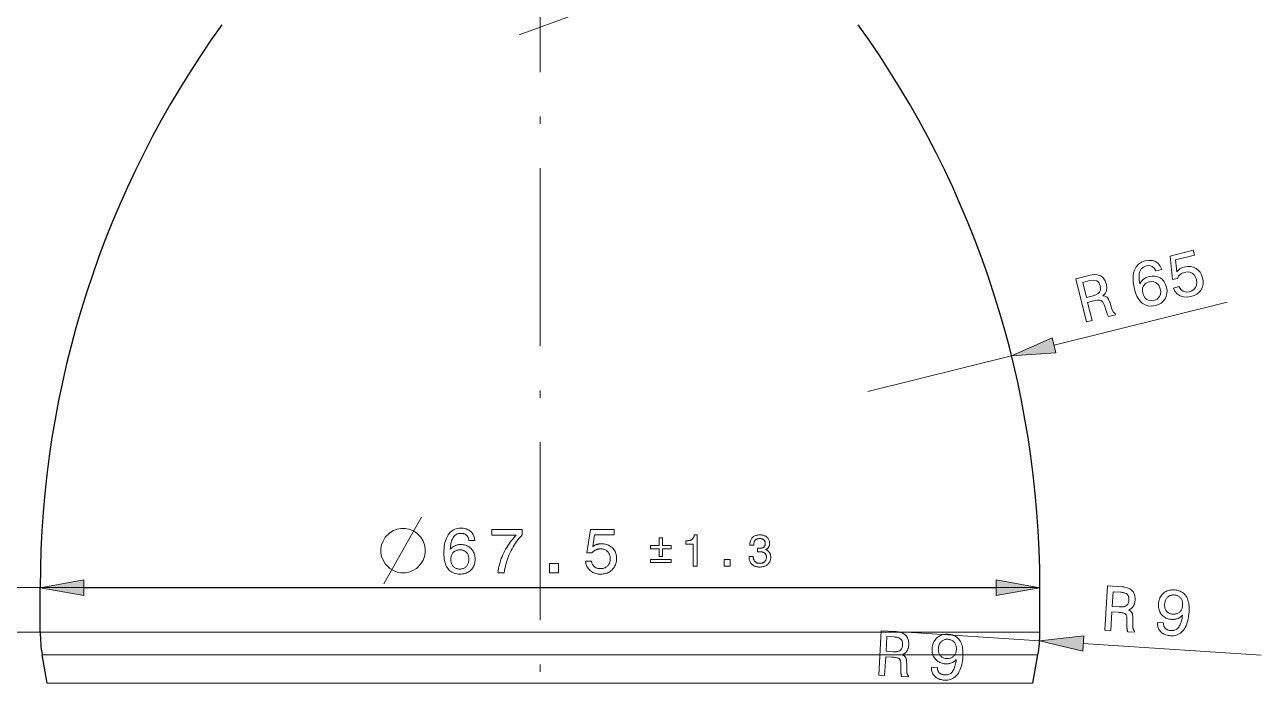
# Model space of a CAD drawing. Extents: x 0 to 420, y 0 to 594.
# Drawn here: x 109.7 to 193.2, y 390.9 to 435.3 of the extents above; entities that cross this region are included whole.
import ezdxf

# ---------------------------------------------------------------- set-up
doc = ezdxf.new("R2010")
doc.units = 0
doc.linetypes.add('DASHDOT', pattern=[18.5, 12, -3, 0.5, -3])

msp = doc.modelspace()

# ---------------------------------------------------------------- linework, layer by layer
at = {"linetype": 'DASHDOT', "lineweight": 13}
msp.add_line((144.475, 518.128), (144.475, 263.401), dxfattribs=at)
at = {"lineweight": 13, "ltscale": 0.444535}
msp.add_line((159.756, 440.756), (143.064, 434.628), dxfattribs=at)
at = {"lineweight": 13, "ltscale": 0.301139}
msp.add_line((179.179, 413.681), (190.87, 416.582), dxfattribs=at)
at = {"lineweight": 13, "ltscale": 0.25}
msp.add_line((166.606, 410.561), (176.312, 412.969), dxfattribs=at)
at = {"lineweight": 13}
for p, q in [((110.725, 397.315), (68.384, 397.315)), ((110.725, 397.315), (68.419, 397.315)), ((110.725, 397.315), (77.337, 397.315)), ((113.679, 397.313), (175.27, 397.313)), ((178.225, 397.315), (114.856, 397.315)), ((110.725, 394.315), (77.337, 394.315)), ((178.225, 394.315), (114.856, 394.315)), ((178.091, 392.77), (114.974, 392.77)), ((177.758, 390.86), (115.266, 390.86))]:
    msp.add_line(p, q, dxfattribs=at)
at = {"lineweight": 13, "ltscale": 0.10329}
for p, q in [((114.856, 397.315), (110.725, 397.315)), ((114.856, 394.315), (110.725, 394.315))]:
    msp.add_line(p, q, dxfattribs=at)
at = {"lineweight": 30, "ltscale": 0.075}
for p, q in [((110.725, 394.315), (110.725, 397.315)), ((178.225, 394.315), (178.225, 397.315))]:
    msp.add_line(p, q, dxfattribs=at)
at = {"lineweight": 13, "ltscale": 0.225}
msp.add_line((169.225, 394.315), (178.206, 393.729), dxfattribs=at)
at = {"lineweight": 13, "ltscale": 0.30114}
msp.add_line((181.154, 393.536), (193.174, 392.752), dxfattribs=at)
at = {"lineweight": 13, "ltscale": 0.102881}
msp.add_line((114.974, 392.77), (110.858, 392.77), dxfattribs=at)
at = {"lineweight": 30, "ltscale": 0.048477}
for p, q in [((111.191, 390.86), (110.858, 392.77)), ((177.758, 390.86), (178.091, 392.77))]:
    msp.add_line(p, q, dxfattribs=at)
at = {"lineweight": 13, "ltscale": 0.101862}
msp.add_line((115.266, 390.86), (111.191, 390.86), dxfattribs=at)
at = {"lineweight": 13}
for points in [[(187.238, 417.542), (187.618, 417.637), (187.733, 417.448), (187.895, 417.324), (188.094, 417.271), (188.319, 417.292), (188.495, 417.357), (188.636, 417.456), (188.742, 417.588), (188.807, 417.745), (188.827, 417.917), (188.801, 418.105), (188.735, 418.287), (188.638, 418.431), (188.508, 418.539), (188.353, 418.606), (188.182, 418.626), (187.994, 418.601), (187.837, 418.543), (187.703, 418.456), (187.593, 418.339), (187.51, 418.193), (187.187, 418.112), (187.027, 419.705), (188.577, 420.089), (188.661, 419.752), (187.387, 419.436), (187.466, 418.627), (187.56, 418.737), (187.678, 418.829), (187.818, 418.902), (187.978, 418.955), (188.196, 418.991), (188.4, 418.989), (188.591, 418.949), (188.768, 418.87), (188.924, 418.757), (189.05, 418.614), (189.147, 418.443), (189.215, 418.243), (189.251, 418.021), (189.245, 417.811), (189.198, 417.615), (189.109, 417.431), (188.985, 417.268), (188.829, 417.136), (188.643, 417.033), (188.426, 416.961), (188.162, 416.922), (187.916, 416.941), (187.688, 417.019), (187.493, 417.148), (187.343, 417.323)], [(186.451, 418.8), (186.051, 418.701), (185.951, 418.888), (185.807, 419.007), (185.624, 419.056), (185.406, 419.033), (185.216, 418.956), (185.074, 418.83), (184.979, 418.656), (184.938, 418.492), (184.924, 418.3), (184.935, 418.079), (184.972, 417.83), (185.077, 418), (185.217, 418.14), (185.392, 418.247), (185.599, 418.32), (185.802, 418.353), (185.994, 418.348), (186.175, 418.305), (186.344, 418.223), (186.494, 418.109), (186.616, 417.965), (186.711, 417.791), (186.779, 417.589), (186.813, 417.378), (186.807, 417.178), (186.762, 416.991), (186.678, 416.815), (186.558, 416.659), (186.409, 416.532), (186.23, 416.434), (186.022, 416.364), (185.773, 416.326), (185.543, 416.339), (185.332, 416.403), (185.142, 416.519), (185.004, 416.648), (184.883, 416.807), (184.778, 416.996), (184.688, 417.216), (184.614, 417.466), (184.561, 417.717), (184.528, 417.953), (184.517, 418.173), (184.526, 418.378), (184.557, 418.567), (184.609, 418.741), (184.723, 418.968), (184.881, 419.148), (185.081, 419.283), (185.323, 419.371), (185.589, 419.413), (185.828, 419.398), (186.038, 419.326), (186.215, 419.201), (186.353, 419.026)], [(181.375, 415.256), (180.653, 418.168), (181.613, 418.406), (181.887, 418.449), (182.127, 418.432), (182.333, 418.357), (182.501, 418.224), (182.629, 418.035), (182.717, 417.79), (182.747, 417.56), (182.717, 417.355), (182.628, 417.175), (182.48, 417.023), (182.639, 416.996), (182.758, 416.929), (182.854, 416.799), (182.942, 416.582), (183.091, 416.119), (183.186, 415.905), (183.305, 415.819), (183.325, 415.74), (182.868, 415.626), (182.784, 415.755), (182.74, 415.861), (182.692, 416), (182.578, 416.371), (182.483, 416.595), (182.37, 416.711), (182.259, 416.734), (182.085, 416.721), (181.848, 416.672), (181.451, 416.574), (181.755, 415.35)], [(181.589, 418.042), (181.116, 417.924), (181.367, 416.911), (181.813, 417.022), (182.014, 417.086), (182.162, 417.164), (182.259, 417.258), (182.321, 417.439), (182.296, 417.683), (182.205, 417.906), (182.068, 418.036), (181.868, 418.08)], [(186.356, 417.486), (186.253, 417.732), (186.085, 417.902), (185.871, 417.984), (185.628, 417.969), (185.382, 417.863), (185.219, 417.689), (185.16, 417.54), (185.144, 417.373), (185.171, 417.187), (185.234, 417.01), (185.326, 416.868), (185.447, 416.763), (185.669, 416.681), (185.926, 416.699), (186.153, 416.802), (186.308, 416.982), (186.367, 417.134), (186.383, 417.302)], [(179.054, 414.186), (176.312, 412.969), (179.305, 413.175)], [(135.376, 401.313), (135.076, 401.313), (134.826, 401.263), (134.576, 401.163), (134.326, 401.013), (134.026, 400.713), (133.876, 400.463), (133.776, 400.213), (133.726, 399.963), (133.726, 399.663), (133.776, 399.413), (133.876, 399.163), (134.026, 398.913), (134.326, 398.613), (134.576, 398.463), (134.826, 398.363), (135.076, 398.313), (135.376, 398.313), (135.626, 398.363), (135.876, 398.463), (136.126, 398.613), (136.426, 398.913), (136.576, 399.163), (136.676, 399.413), (136.726, 399.663), (136.726, 399.963), (136.676, 400.213), (136.576, 400.463), (136.426, 400.713), (136.126, 401.013), (135.876, 401.163), (135.626, 401.263)], [(140.062, 400.502), (139.665, 400.502), (139.66, 400.547), (139.651, 400.591), (139.641, 400.632), (139.628, 400.671), (139.613, 400.708), (139.596, 400.743), (139.576, 400.775), (139.554, 400.805), (139.53, 400.833), (139.503, 400.859), (139.474, 400.882), (139.443, 400.903), (139.41, 400.922), (139.375, 400.938), (139.338, 400.951), (139.299, 400.963), (139.258, 400.971), (139.214, 400.977), (139.169, 400.981), (139.121, 400.982), (139.057, 400.98), (138.996, 400.971), (138.938, 400.958), (138.883, 400.939), (138.831, 400.915), (138.782, 400.885), (138.736, 400.85), (138.694, 400.81), (138.654, 400.764), (138.618, 400.712), (138.584, 400.656), (138.553, 400.593), (138.526, 400.525), (138.501, 400.452), (138.479, 400.373), (138.46, 400.288), (138.444, 400.198), (138.431, 400.103), (138.42, 400.001), (138.413, 399.894), (138.439, 399.926), (138.466, 399.956), (138.494, 399.985), (138.523, 400.012), (138.554, 400.037), (138.585, 400.061), (138.618, 400.083), (138.651, 400.104), (138.686, 400.123), (138.722, 400.141), (138.759, 400.157), (138.797, 400.171), (138.835, 400.184), (138.875, 400.195), (138.915, 400.204), (138.956, 400.212), (138.998, 400.218), (139.041, 400.222), (139.085, 400.225), (139.13, 400.225), (139.213, 400.223), (139.294, 400.214), (139.371, 400.201), (139.445, 400.182), (139.516, 400.157), (139.583, 400.127), (139.648, 400.092), (139.709, 400.051), (139.767, 400.004), (139.821, 399.952), (139.872, 399.896), (139.917, 399.836), (139.957, 399.773), (139.991, 399.706), (140.021, 399.636), (140.045, 399.562), (140.063, 399.485), (140.076, 399.404), (140.084, 399.32), (140.087, 399.232), (140.084, 399.145), (140.076, 399.06), (140.062, 398.979), (140.042, 398.902), (140.017, 398.827), (139.986, 398.756), (139.949, 398.689), (139.907, 398.625), (139.859, 398.564), (139.806, 398.506), (139.748, 398.453), (139.686, 398.406), (139.621, 398.364), (139.553, 398.327), (139.481, 398.297), (139.405, 398.272), (139.326, 398.252), (139.244, 398.238), (139.158, 398.23), (139.069, 398.227), (138.966, 398.23), (138.868, 398.241), (138.775, 398.26), (138.687, 398.285), (138.603, 398.318), (138.525, 398.358), (138.452, 398.406), (138.383, 398.46), (138.32, 398.522), (138.261, 398.592), (138.208, 398.668), (138.16, 398.75), (138.118, 398.839), (138.082, 398.935), (138.051, 399.037), (138.026, 399.145), (138.006, 399.26), (137.992, 399.382), (137.984, 399.509), (137.981, 399.644), (137.984, 399.801), (137.993, 399.951), (138.008, 400.094), (138.029, 400.23), (138.055, 400.358), (138.088, 400.479), (138.127, 400.593), (138.172, 400.699), (138.223, 400.799), (138.279, 400.891), (138.341, 400.974), (138.408, 401.05), (138.48, 401.116), (138.556, 401.173), (138.637, 401.222), (138.723, 401.262), (138.814, 401.292), (138.91, 401.315), (139.01, 401.328), (139.115, 401.332), (139.199, 401.33), (139.279, 401.324), (139.356, 401.313), (139.429, 401.297), (139.498, 401.278), (139.564, 401.254), (139.626, 401.226), (139.685, 401.193), (139.739, 401.156), (139.791, 401.115), (139.838, 401.07), (139.881, 401.021), (139.919, 400.969), (139.953, 400.913), (139.982, 400.853), (140.007, 400.79), (140.028, 400.723), (140.043, 400.653), (140.055, 400.579)], [(141.624, 398.313), (141.645, 398.457), (141.671, 398.598), (141.7, 398.738), (141.734, 398.876), (141.772, 399.011), (141.814, 399.145), (141.859, 399.277), (141.909, 399.406), (141.963, 399.534), (142.021, 399.659), (142.084, 399.783), (142.151, 399.906), (142.222, 400.028), (142.299, 400.149), (142.379, 400.269), (142.465, 400.388), (142.555, 400.505), (142.65, 400.622), (142.749, 400.737), (142.853, 400.852), (141.213, 400.852), (141.213, 401.246), (143.268, 401.246), (143.268, 400.887), (143.168, 400.775), (143.072, 400.661), (142.98, 400.546), (142.892, 400.429), (142.809, 400.31), (142.729, 400.189), (142.654, 400.067), (142.584, 399.943), (142.517, 399.817), (142.455, 399.69), (142.396, 399.561), (142.342, 399.43), (142.292, 399.297), (142.247, 399.162), (142.205, 399.025), (142.168, 398.887), (142.135, 398.746), (142.106, 398.604), (142.081, 398.459), (142.06, 398.313)], [(147.55, 399.095), (147.951, 399.095), (147.959, 399.05), (147.97, 399.006), (147.983, 398.964), (147.999, 398.925), (148.017, 398.887), (148.038, 398.851), (148.061, 398.818), (148.087, 398.786), (148.115, 398.757), (148.146, 398.73), (148.178, 398.705), (148.213, 398.682), (148.249, 398.662), (148.287, 398.645), (148.327, 398.631), (148.368, 398.619), (148.411, 398.61), (148.456, 398.603), (148.503, 398.599), (148.552, 398.598), (148.611, 398.6), (148.667, 398.605), (148.722, 398.614), (148.774, 398.627), (148.823, 398.644), (148.871, 398.664), (148.916, 398.688), (148.958, 398.715), (148.999, 398.746), (149.036, 398.781), (149.071, 398.819), (149.102, 398.859), (149.13, 398.902), (149.154, 398.947), (149.174, 398.994), (149.19, 399.043), (149.203, 399.095), (149.212, 399.149), (149.218, 399.205), (149.22, 399.264), (149.218, 399.324), (149.213, 399.381), (149.204, 399.436), (149.191, 399.489), (149.174, 399.539), (149.155, 399.586), (149.131, 399.631), (149.104, 399.674), (149.073, 399.714), (149.039, 399.751), (149.001, 399.786), (148.961, 399.816), (148.919, 399.844), (148.874, 399.867), (148.826, 399.887), (148.776, 399.903), (148.724, 399.916), (148.669, 399.925), (148.611, 399.931), (148.552, 399.932), (148.517, 399.932), (148.483, 399.93), (148.449, 399.926), (148.416, 399.921), (148.384, 399.915), (148.353, 399.907), (148.322, 399.898), (148.291, 399.888), (148.261, 399.876), (148.232, 399.863), (148.204, 399.848), (148.176, 399.832), (148.149, 399.815), (148.122, 399.796), (148.097, 399.776), (148.072, 399.755), (148.048, 399.732), (148.025, 399.708), (148.002, 399.683), (147.98, 399.656), (147.637, 399.656), (147.873, 401.246), (149.475, 401.246), (149.475, 400.892), (148.161, 400.892), (148.041, 400.084), (148.063, 400.103), (148.086, 400.12), (148.109, 400.137), (148.134, 400.153), (148.159, 400.168), (148.184, 400.182), (148.211, 400.195), (148.238, 400.207), (148.266, 400.218), (148.295, 400.229), (148.325, 400.238), (148.355, 400.246), (148.386, 400.254), (148.417, 400.26), (148.448, 400.266), (148.481, 400.27), (148.513, 400.274), (148.547, 400.276), (148.58, 400.278), (148.615, 400.278), (148.705, 400.275), (148.792, 400.267), (148.876, 400.253), (148.955, 400.234), (149.031, 400.21), (149.104, 400.179), (149.173, 400.144), (149.238, 400.103), (149.3, 400.056), (149.358, 400.004), (149.411, 399.948), (149.459, 399.888), (149.501, 399.824), (149.538, 399.757), (149.569, 399.687), (149.594, 399.614), (149.614, 399.537), (149.628, 399.456), (149.637, 399.372), (149.639, 399.285), (149.636, 399.192), (149.627, 399.103), (149.613, 399.018), (149.592, 398.936), (149.565, 398.858), (149.532, 398.783), (149.493, 398.712), (149.448, 398.644), (149.398, 398.58), (149.341, 398.52), (149.28, 398.464), (149.215, 398.414), (149.146, 398.37), (149.074, 398.332), (148.998, 398.3), (148.918, 398.274), (148.835, 398.253), (148.748, 398.239), (148.658, 398.23), (148.564, 398.227), (148.481, 398.229), (148.4, 398.236), (148.323, 398.248), (148.248, 398.265), (148.177, 398.287), (148.108, 398.313), (148.042, 398.344), (147.979, 398.38), (147.918, 398.421), (147.861, 398.466), (147.808, 398.515), (147.759, 398.568), (147.716, 398.623), (147.677, 398.682), (147.644, 398.743), (147.615, 398.807), (147.591, 398.875), (147.573, 398.945), (147.559, 399.019)], [(154.818, 398.763), (154.818, 400.257), (154.328, 400.257), (154.328, 400.471), (154.381, 400.472), (154.431, 400.476), (154.478, 400.482), (154.522, 400.489), (154.564, 400.498), (154.602, 400.509), (154.638, 400.521), (154.672, 400.536), (154.702, 400.552), (154.73, 400.57), (154.755, 400.591), (154.778, 400.613), (154.799, 400.638), (154.818, 400.665), (154.835, 400.694), (154.85, 400.726), (154.862, 400.76), (154.873, 400.797), (154.881, 400.835), (154.888, 400.877), (155.093, 400.877), (155.093, 398.763)], [(158.587, 399.421), (158.866, 399.421), (158.868, 399.378), (158.872, 399.337), (158.879, 399.298), (158.888, 399.26), (158.899, 399.225), (158.912, 399.192), (158.928, 399.16), (158.946, 399.131), (158.966, 399.104), (158.988, 399.078), (159.012, 399.055), (159.039, 399.034), (159.067, 399.016), (159.097, 399), (159.129, 398.987), (159.162, 398.976), (159.198, 398.968), (159.236, 398.961), (159.275, 398.958), (159.316, 398.957), (159.357, 398.958), (159.395, 398.961), (159.432, 398.967), (159.468, 398.974), (159.501, 398.984), (159.533, 398.996), (159.563, 399.011), (159.591, 399.027), (159.617, 399.046), (159.642, 399.067), (159.664, 399.09), (159.684, 399.115), (159.702, 399.141), (159.718, 399.169), (159.731, 399.199), (159.742, 399.23), (159.75, 399.263), (159.756, 399.297), (159.759, 399.333), (159.761, 399.371), (159.759, 399.406), (159.756, 399.438), (159.75, 399.47), (159.742, 399.499), (159.731, 399.527), (159.718, 399.554), (159.703, 399.579), (159.685, 399.603), (159.665, 399.625), (159.643, 399.645), (159.619, 399.664), (159.592, 399.68), (159.564, 399.695), (159.534, 399.708), (159.502, 399.719), (159.468, 399.727), (159.432, 399.734), (159.395, 399.739), (159.355, 399.742), (159.313, 399.743), (159.307, 399.743), (159.301, 399.743), (159.295, 399.743), (159.289, 399.743), (159.283, 399.743), (159.277, 399.743), (159.271, 399.742), (159.264, 399.742), (159.258, 399.742), (159.251, 399.742), (159.245, 399.741), (159.238, 399.741), (159.23, 399.741), (159.222, 399.74), (159.214, 399.74), (159.205, 399.739), (159.196, 399.739), (159.186, 399.738), (159.176, 399.738), (159.166, 399.737), (159.166, 399.975), (159.172, 399.975), (159.179, 399.974), (159.185, 399.974), (159.191, 399.974), (159.198, 399.974), (159.204, 399.973), (159.21, 399.973), (159.216, 399.973), (159.222, 399.973), (159.228, 399.973), (159.234, 399.972), (159.239, 399.972), (159.245, 399.972), (159.251, 399.972), (159.256, 399.972), (159.262, 399.972), (159.267, 399.972), (159.272, 399.972), (159.277, 399.972), (159.282, 399.972), (159.322, 399.973), (159.36, 399.975), (159.395, 399.979), (159.428, 399.985), (159.46, 399.992), (159.489, 400.001), (159.516, 400.011), (159.541, 400.023), (159.563, 400.037), (159.584, 400.052), (159.603, 400.069), (159.619, 400.088), (159.634, 400.108), (159.647, 400.13), (159.658, 400.154), (159.667, 400.179), (159.673, 400.206), (159.678, 400.235), (159.681, 400.266), (159.682, 400.298), (159.681, 400.329), (159.678, 400.359), (159.674, 400.387), (159.667, 400.414), (159.659, 400.439), (159.648, 400.463), (159.636, 400.485), (159.621, 400.506), (159.605, 400.525), (159.587, 400.543), (159.567, 400.559), (159.546, 400.574), (159.522, 400.587), (159.498, 400.598), (159.471, 400.607), (159.443, 400.615), (159.413, 400.621), (159.381, 400.625), (159.348, 400.628), (159.313, 400.629), (159.274, 400.627), (159.237, 400.624), (159.202, 400.618), (159.168, 400.61), (159.137, 400.6), (159.107, 400.588), (159.08, 400.573), (159.054, 400.556), (159.03, 400.537), (159.009, 400.515), (158.989, 400.491), (158.971, 400.465), (158.956, 400.437), (158.942, 400.407), (158.931, 400.375), (158.921, 400.34), (158.914, 400.304), (158.909, 400.265), (158.906, 400.224), (158.905, 400.181), (158.636, 400.181), (158.636, 400.202), (158.638, 400.263), (158.643, 400.32), (158.652, 400.376), (158.665, 400.429), (158.681, 400.479), (158.701, 400.527), (158.724, 400.572), (158.751, 400.615), (158.781, 400.656), (158.815, 400.694), (158.852, 400.728), (158.892, 400.759), (158.934, 400.787), (158.979, 400.811), (159.026, 400.831), (159.075, 400.847), (159.127, 400.86), (159.182, 400.869), (159.239, 400.875), (159.299, 400.877), (159.361, 400.875), (159.422, 400.871), (159.479, 400.863), (159.533, 400.853), (159.584, 400.839), (159.633, 400.823), (159.678, 400.803), (159.721, 400.781), (159.761, 400.756), (159.797, 400.727), (159.831, 400.696), (159.861, 400.663), (159.888, 400.627), (159.911, 400.589), (159.93, 400.549), (159.946, 400.506), (159.959, 400.461), (159.967, 400.413), (159.973, 400.364), (159.975, 400.311), (159.974, 400.281), (159.972, 400.252), (159.968, 400.224), (159.964, 400.197), (159.958, 400.17), (159.95, 400.145), (159.942, 400.12), (159.932, 400.096), (159.92, 400.074), (159.907, 400.052), (159.893, 400.031), (159.878, 400.011), (159.861, 399.992), (159.843, 399.974), (159.824, 399.957), (159.804, 399.941), (159.782, 399.926), (159.759, 399.912), (159.734, 399.9), (159.709, 399.888), (159.742, 399.875), (159.773, 399.86), (159.803, 399.844), (159.832, 399.827), (159.858, 399.808), (159.883, 399.788), (159.906, 399.767), (159.928, 399.744), (159.948, 399.72), (159.966, 399.694), (159.983, 399.668), (159.998, 399.639), (160.011, 399.61), (160.023, 399.58), (160.032, 399.548), (160.04, 399.515), (160.046, 399.481), (160.051, 399.446), (160.053, 399.409), (160.054, 399.371), (160.052, 399.312), (160.046, 399.255), (160.036, 399.201), (160.021, 399.148), (160.003, 399.099), (159.98, 399.051), (159.953, 399.006), (159.922, 398.964), (159.887, 398.924), (159.848, 398.886), (159.805, 398.851), (159.76, 398.82), (159.711, 398.792), (159.661, 398.769), (159.607, 398.748), (159.551, 398.732), (159.492, 398.719), (159.43, 398.71), (159.366, 398.705), (159.299, 398.703), (159.235, 398.705), (159.174, 398.71), (159.116, 398.72), (159.06, 398.733), (159.007, 398.75), (158.956, 398.771), (158.908, 398.796), (158.863, 398.825), (158.821, 398.857), (158.781, 398.893), (158.744, 398.932), (158.711, 398.974), (158.682, 399.019), (158.657, 399.066), (158.636, 399.115), (158.618, 399.167), (158.605, 399.222), (158.595, 399.279), (158.589, 399.339), (158.587, 399.401)], [(152.528, 399.421), (152.528, 399.945), (151.929, 399.945), (151.929, 400.15), (152.528, 400.15), (152.528, 400.67), (152.736, 400.67), (152.736, 400.15), (153.335, 400.15), (153.335, 399.945), (152.736, 399.945), (152.736, 399.421)], [(139.67, 399.228), (139.668, 399.286), (139.663, 399.341), (139.655, 399.393), (139.644, 399.444), (139.629, 399.492), (139.611, 399.537), (139.59, 399.581), (139.566, 399.622), (139.538, 399.66), (139.507, 399.696), (139.474, 399.729), (139.438, 399.759), (139.401, 399.785), (139.361, 399.808), (139.32, 399.827), (139.276, 399.843), (139.23, 399.855), (139.183, 399.864), (139.133, 399.869), (139.081, 399.871), (139.024, 399.87), (138.968, 399.864), (138.916, 399.856), (138.866, 399.844), (138.818, 399.828), (138.773, 399.809), (138.731, 399.786), (138.691, 399.761), (138.653, 399.731), (138.619, 399.698), (138.587, 399.662), (138.558, 399.624), (138.533, 399.583), (138.511, 399.539), (138.493, 399.493), (138.478, 399.445), (138.466, 399.393), (138.458, 399.339), (138.453, 399.283), (138.451, 399.224), (138.453, 399.165), (138.458, 399.108), (138.466, 399.054), (138.478, 399.003), (138.492, 398.954), (138.511, 398.907), (138.532, 398.863), (138.557, 398.821), (138.585, 398.782), (138.617, 398.745), (138.651, 398.712), (138.687, 398.682), (138.726, 398.655), (138.768, 398.632), (138.811, 398.613), (138.857, 398.597), (138.906, 398.584), (138.956, 398.575), (139.009, 398.57), (139.065, 398.568), (139.117, 398.57), (139.168, 398.576), (139.217, 398.585), (139.264, 398.598), (139.309, 398.614), (139.352, 398.634), (139.392, 398.658), (139.431, 398.685), (139.467, 398.716), (139.502, 398.751), (139.534, 398.788), (139.562, 398.828), (139.587, 398.87), (139.609, 398.915), (139.628, 398.961), (139.643, 399.01), (139.654, 399.061), (139.663, 399.115), (139.668, 399.17)], [(151.929, 399.216), (153.335, 399.216), (153.335, 399.008), (151.929, 399.008)], [(156.902, 398.763), (156.902, 399.213), (157.32, 399.213), (157.32, 398.763)], [(145.124, 398.313), (145.124, 398.956), (145.72, 398.956), (145.72, 398.313)], [(113.679, 397.834), (110.725, 397.313), (113.679, 396.792)], [(175.27, 396.792), (178.225, 397.313), (175.27, 397.834)], [(182.607, 394.444), (182.802, 397.433), (183.802, 397.368), (183.888, 397.36), (183.969, 397.348), (184.046, 397.332), (184.119, 397.312), (184.187, 397.288), (184.251, 397.26), (184.31, 397.228), (184.365, 397.191), (184.415, 397.151), (184.461, 397.106), (184.502, 397.058), (184.538, 397.006), (184.569, 396.95), (184.595, 396.891), (184.617, 396.827), (184.633, 396.761), (184.645, 396.69), (184.652, 396.616), (184.654, 396.538), (184.651, 396.457), (184.646, 396.408), (184.64, 396.362), (184.632, 396.316), (184.623, 396.273), (184.611, 396.231), (184.597, 396.191), (184.582, 396.152), (184.564, 396.116), (184.545, 396.08), (184.524, 396.047), (184.5, 396.015), (184.475, 395.985), (184.449, 395.956), (184.42, 395.929), (184.39, 395.904), (184.358, 395.881), (184.324, 395.86), (184.288, 395.84), (184.25, 395.822), (184.211, 395.805), (184.242, 395.792), (184.271, 395.779), (184.299, 395.764), (184.324, 395.748), (184.348, 395.73), (184.369, 395.712), (184.389, 395.693), (184.406, 395.673), (184.422, 395.651), (184.436, 395.629), (184.448, 395.604), (184.459, 395.576), (184.469, 395.545), (184.477, 395.511), (184.484, 395.473), (184.49, 395.432), (184.495, 395.387), (184.498, 395.34), (184.5, 395.289), (184.501, 395.235), (184.501, 394.747), (184.501, 394.716), (184.502, 394.687), (184.503, 394.659), (184.505, 394.633), (184.507, 394.609), (184.51, 394.586), (184.513, 394.566), (184.517, 394.546), (184.521, 394.529), (184.526, 394.513), (184.531, 394.498), (184.537, 394.484), (184.544, 394.47), (184.551, 394.458), (184.56, 394.446), (184.568, 394.434), (184.578, 394.423), (184.588, 394.413), (184.599, 394.404), (184.611, 394.395), (184.606, 394.313), (184.153, 394.343), (184.148, 394.353), (184.144, 394.365), (184.139, 394.377), (184.135, 394.391), (184.131, 394.405), (184.127, 394.42), (184.123, 394.437), (184.12, 394.454), (184.117, 394.472), (184.115, 394.491), (184.112, 394.511), (184.11, 394.533), (184.108, 394.556), (184.107, 394.58), (184.105, 394.606), (184.104, 394.633), (184.103, 394.661), (184.103, 394.691), (184.102, 394.722), (184.102, 394.754), (184.106, 395.142), (184.106, 395.199), (184.103, 395.252), (184.099, 395.301), (184.092, 395.345), (184.084, 395.386), (184.073, 395.423), (184.061, 395.456), (184.046, 395.485), (184.03, 395.51), (184.011, 395.531), (183.989, 395.549), (183.96, 395.566), (183.924, 395.582), (183.883, 395.596), (183.835, 395.609), (183.78, 395.62), (183.72, 395.631), (183.653, 395.639), (183.579, 395.647), (183.5, 395.653), (183.089, 395.68), (183.007, 394.418)], [(183.666, 397.009), (183.178, 397.041), (183.113, 396.046), (183.574, 396.016), (183.642, 396.012), (183.706, 396.012), (183.766, 396.014), (183.822, 396.018), (183.874, 396.025), (183.922, 396.035), (183.965, 396.047), (184.005, 396.062), (184.04, 396.079), (184.072, 396.099), (184.1, 396.122), (184.125, 396.149), (184.148, 396.178), (184.168, 396.211), (184.186, 396.247), (184.201, 396.286), (184.214, 396.328), (184.223, 396.374), (184.231, 396.423), (184.236, 396.475), (184.238, 396.527), (184.237, 396.576), (184.233, 396.622), (184.226, 396.665), (184.216, 396.705), (184.204, 396.743), (184.188, 396.777), (184.17, 396.809), (184.148, 396.838), (184.124, 396.864), (184.096, 396.888), (184.064, 396.909), (184.028, 396.929), (183.988, 396.947), (183.945, 396.962), (183.897, 396.976), (183.845, 396.987), (183.79, 396.996), (183.73, 397.004)], [(186.174, 394.955), (186.569, 394.929), (186.57, 394.884), (186.573, 394.842), (186.579, 394.801), (186.588, 394.763), (186.6, 394.725), (186.614, 394.69), (186.631, 394.657), (186.651, 394.625), (186.673, 394.595), (186.699, 394.567), (186.727, 394.542), (186.757, 394.518), (186.789, 394.497), (186.823, 394.478), (186.86, 394.462), (186.899, 394.448), (186.94, 394.436), (186.983, 394.427), (187.029, 394.42), (187.077, 394.416), (187.141, 394.415), (187.202, 394.419), (187.261, 394.428), (187.317, 394.443), (187.371, 394.464), (187.421, 394.49), (187.469, 394.522), (187.515, 394.56), (187.557, 394.603), (187.597, 394.651), (187.634, 394.706), (187.669, 394.766), (187.701, 394.832), (187.73, 394.903), (187.757, 394.981), (187.782, 395.064), (187.804, 395.153), (187.823, 395.248), (187.84, 395.349), (187.854, 395.455), (187.826, 395.425), (187.798, 395.396), (187.768, 395.369), (187.737, 395.344), (187.705, 395.32), (187.672, 395.298), (187.638, 395.278), (187.604, 395.259), (187.568, 395.243), (187.531, 395.227), (187.493, 395.214), (187.455, 395.202), (187.416, 395.192), (187.376, 395.183), (187.335, 395.177), (187.294, 395.172), (187.252, 395.169), (187.209, 395.167), (187.166, 395.167), (187.122, 395.169), (187.038, 395.178), (186.959, 395.191), (186.883, 395.21), (186.81, 395.234), (186.741, 395.263), (186.676, 395.297), (186.614, 395.337), (186.555, 395.381), (186.501, 395.432), (186.449, 395.487), (186.403, 395.546), (186.361, 395.609), (186.326, 395.675), (186.296, 395.744), (186.271, 395.816), (186.252, 395.891), (186.239, 395.969), (186.231, 396.05), (186.228, 396.135), (186.231, 396.223), (186.24, 396.31), (186.254, 396.394), (186.273, 396.475), (186.298, 396.551), (186.328, 396.624), (186.363, 396.693), (186.404, 396.758), (186.451, 396.819), (186.502, 396.877), (186.559, 396.931), (186.621, 396.98), (186.685, 397.024), (186.753, 397.061), (186.824, 397.093), (186.897, 397.119), (186.974, 397.139), (187.054, 397.154), (187.137, 397.162), (187.224, 397.165), (187.313, 397.162), (187.415, 397.152), (187.512, 397.134), (187.603, 397.11), (187.689, 397.079), (187.77, 397.041), (187.845, 396.996), (187.915, 396.944), (187.979, 396.885), (188.038, 396.819), (188.092, 396.746), (188.14, 396.666), (188.182, 396.581), (188.218, 396.489), (188.248, 396.391), (188.272, 396.288), (188.29, 396.178), (188.302, 396.062), (188.308, 395.94), (188.308, 395.812), (188.302, 395.678), (188.289, 395.52), (188.27, 395.369), (188.246, 395.227), (188.216, 395.092), (188.181, 394.966), (188.14, 394.847), (188.094, 394.736), (188.043, 394.632), (187.986, 394.537), (187.924, 394.449), (187.857, 394.37), (187.785, 394.3), (187.709, 394.239), (187.628, 394.188), (187.543, 394.145), (187.453, 394.111), (187.359, 394.086), (187.26, 394.071), (187.157, 394.064), (187.05, 394.067), (186.967, 394.075), (186.887, 394.087), (186.811, 394.103), (186.74, 394.123), (186.671, 394.148), (186.607, 394.177), (186.546, 394.211), (186.49, 394.248), (186.436, 394.29), (186.387, 394.336), (186.342, 394.386), (186.302, 394.438), (186.268, 394.493), (186.239, 394.551), (186.215, 394.612), (186.196, 394.675), (186.183, 394.741), (186.174, 394.809), (186.171, 394.881)], [(186.648, 396.2), (186.646, 396.143), (186.647, 396.088), (186.652, 396.035), (186.66, 395.984), (186.671, 395.936), (186.686, 395.89), (186.704, 395.845), (186.726, 395.803), (186.75, 395.763), (186.779, 395.725), (186.81, 395.69), (186.843, 395.658), (186.879, 395.63), (186.917, 395.605), (186.957, 395.583), (187, 395.564), (187.045, 395.549), (187.092, 395.538), (187.141, 395.529), (187.193, 395.524), (187.251, 395.522), (187.306, 395.523), (187.36, 395.529), (187.41, 395.537), (187.459, 395.55), (187.505, 395.566), (187.549, 395.585), (187.59, 395.608), (187.629, 395.635), (187.666, 395.665), (187.7, 395.699), (187.731, 395.735), (187.759, 395.774), (187.784, 395.816), (187.805, 395.86), (187.823, 395.908), (187.838, 395.958), (187.85, 396.011), (187.859, 396.066), (187.864, 396.124), (187.866, 396.184), (187.865, 396.24), (187.86, 396.295), (187.852, 396.347), (187.84, 396.397), (187.825, 396.445), (187.806, 396.491), (187.783, 396.534), (187.758, 396.575), (187.728, 396.614), (187.696, 396.65), (187.661, 396.683), (187.623, 396.712), (187.583, 396.738), (187.541, 396.76), (187.496, 396.779), (187.448, 396.795), (187.398, 396.807), (187.346, 396.816), (187.291, 396.821), (187.238, 396.823), (187.187, 396.821), (187.137, 396.815), (187.09, 396.805), (187.044, 396.791), (187.001, 396.774), (186.959, 396.753), (186.919, 396.728), (186.881, 396.7), (186.844, 396.667), (186.811, 396.632), (186.78, 396.594), (186.752, 396.553), (186.728, 396.51), (186.707, 396.465), (186.689, 396.417), (186.674, 396.366), (186.662, 396.313), (186.653, 396.258)], [(167.344, 391.41), (167.513, 394.401), (168.513, 394.344), (168.599, 394.337), (168.681, 394.326), (168.758, 394.311), (168.831, 394.291), (168.9, 394.268), (168.963, 394.24), (169.023, 394.208), (169.078, 394.172), (169.128, 394.132), (169.174, 394.088), (169.216, 394.04), (169.252, 393.988), (169.284, 393.933), (169.311, 393.874), (169.333, 393.811), (169.35, 393.744), (169.362, 393.674), (169.37, 393.6), (169.372, 393.522), (169.37, 393.441), (169.366, 393.392), (169.361, 393.345), (169.353, 393.3), (169.343, 393.257), (169.332, 393.215), (169.319, 393.174), (169.304, 393.136), (169.286, 393.099), (169.267, 393.063), (169.246, 393.029), (169.224, 392.997), (169.199, 392.967), (169.172, 392.938), (169.144, 392.911), (169.114, 392.886), (169.082, 392.862), (169.048, 392.841), (169.013, 392.82), (168.975, 392.802), (168.936, 392.785), (168.967, 392.773), (168.997, 392.759), (169.024, 392.744), (169.049, 392.729), (169.073, 392.712), (169.095, 392.694), (169.115, 392.675), (169.132, 392.654), (169.148, 392.633), (169.162, 392.611), (169.175, 392.586), (169.186, 392.558), (169.196, 392.527), (169.205, 392.493), (169.212, 392.455), (169.218, 392.414), (169.223, 392.37), (169.227, 392.322), (169.23, 392.272), (169.231, 392.217), (169.235, 391.729), (169.235, 391.698), (169.236, 391.669), (169.238, 391.642), (169.24, 391.616), (169.242, 391.592), (169.245, 391.569), (169.249, 391.548), (169.253, 391.529), (169.257, 391.511), (169.262, 391.496), (169.267, 391.481), (169.273, 391.467), (169.28, 391.453), (169.288, 391.441), (169.296, 391.429), (169.305, 391.417), (169.315, 391.407), (169.325, 391.397), (169.336, 391.387), (169.348, 391.379), (169.343, 391.297), (168.891, 391.322), (168.886, 391.333), (168.881, 391.344), (168.876, 391.357), (168.872, 391.37), (168.867, 391.384), (168.864, 391.4), (168.86, 391.416), (168.857, 391.433), (168.854, 391.451), (168.851, 391.47), (168.848, 391.491), (168.846, 391.512), (168.844, 391.535), (168.842, 391.559), (168.84, 391.585), (168.839, 391.612), (168.838, 391.64), (168.837, 391.67), (168.836, 391.701), (168.836, 391.733), (168.837, 392.121), (168.836, 392.178), (168.833, 392.231), (168.828, 392.28), (168.821, 392.324), (168.812, 392.365), (168.801, 392.402), (168.789, 392.435), (168.774, 392.464), (168.757, 392.488), (168.739, 392.509), (168.716, 392.527), (168.687, 392.544), (168.651, 392.559), (168.609, 392.573), (168.561, 392.586), (168.507, 392.597), (168.446, 392.607), (168.379, 392.615), (168.306, 392.622), (168.226, 392.627), (167.815, 392.65), (167.744, 391.387)], [(170.906, 391.951), (171.302, 391.929), (171.302, 391.885), (171.306, 391.842), (171.313, 391.802), (171.322, 391.763), (171.334, 391.726), (171.348, 391.691), (171.366, 391.658), (171.386, 391.626), (171.409, 391.597), (171.434, 391.569), (171.462, 391.543), (171.493, 391.52), (171.525, 391.499), (171.56, 391.481), (171.596, 391.465), (171.635, 391.451), (171.677, 391.44), (171.72, 391.431), (171.766, 391.424), (171.813, 391.421), (171.878, 391.42), (171.939, 391.424), (171.998, 391.434), (172.054, 391.45), (172.107, 391.471), (172.157, 391.498), (172.205, 391.53), (172.25, 391.568), (172.292, 391.611), (172.332, 391.66), (172.368, 391.715), (172.402, 391.775), (172.434, 391.841), (172.463, 391.913), (172.489, 391.991), (172.513, 392.075), (172.534, 392.164), (172.553, 392.259), (172.569, 392.36), (172.582, 392.467), (172.554, 392.436), (172.526, 392.407), (172.496, 392.38), (172.466, 392.354), (172.434, 392.33), (172.401, 392.308), (172.368, 392.287), (172.333, 392.268), (172.297, 392.251), (172.261, 392.236), (172.223, 392.222), (172.185, 392.209), (172.146, 392.199), (172.106, 392.19), (172.066, 392.183), (172.024, 392.178), (171.982, 392.174), (171.94, 392.173), (171.896, 392.173), (171.852, 392.174), (171.769, 392.182), (171.689, 392.194), (171.612, 392.212), (171.54, 392.236), (171.47, 392.264), (171.405, 392.298), (171.342, 392.337), (171.284, 392.382), (171.229, 392.431), (171.177, 392.486), (171.13, 392.545), (171.088, 392.607), (171.052, 392.673), (171.021, 392.742), (170.996, 392.813), (170.976, 392.888), (170.962, 392.966), (170.953, 393.048), (170.95, 393.132), (170.952, 393.22), (170.96, 393.308), (170.973, 393.392), (170.992, 393.472), (171.016, 393.549), (171.046, 393.622), (171.081, 393.691), (171.121, 393.757), (171.167, 393.819), (171.218, 393.877), (171.275, 393.931), (171.336, 393.981), (171.4, 394.025), (171.467, 394.063), (171.537, 394.095), (171.611, 394.122), (171.688, 394.143), (171.768, 394.158), (171.851, 394.167), (171.937, 394.171), (172.026, 394.168), (172.128, 394.159), (172.225, 394.142), (172.317, 394.119), (172.403, 394.089), (172.484, 394.051), (172.559, 394.007), (172.63, 393.955), (172.695, 393.897), (172.754, 393.831), (172.808, 393.759), (172.857, 393.68), (172.9, 393.594), (172.937, 393.503), (172.968, 393.406), (172.992, 393.302), (173.011, 393.192), (173.024, 393.077), (173.031, 392.955), (173.033, 392.827), (173.028, 392.693), (173.016, 392.534), (172.998, 392.384), (172.975, 392.241), (172.947, 392.107), (172.913, 391.98), (172.873, 391.86), (172.828, 391.749), (172.778, 391.645), (172.722, 391.549), (172.66, 391.461), (172.594, 391.382), (172.522, 391.311), (172.447, 391.249), (172.366, 391.197), (172.282, 391.153), (172.192, 391.119), (172.098, 391.093), (172, 391.077), (171.897, 391.07), (171.789, 391.071), (171.706, 391.078), (171.627, 391.09), (171.551, 391.105), (171.479, 391.125), (171.41, 391.149), (171.346, 391.178), (171.285, 391.211), (171.228, 391.248), (171.174, 391.289), (171.124, 391.335), (171.079, 391.384), (171.039, 391.436), (171.004, 391.491), (170.974, 391.549), (170.95, 391.609), (170.931, 391.672), (170.917, 391.738), (170.908, 391.806), (170.904, 391.877)], [(168.381, 393.984), (167.893, 394.012), (167.836, 393.017), (168.297, 392.99), (168.365, 392.988), (168.429, 392.988), (168.489, 392.99), (168.545, 392.995), (168.597, 393.002), (168.645, 393.012), (168.688, 393.025), (168.728, 393.04), (168.763, 393.058), (168.794, 393.078), (168.822, 393.102), (168.847, 393.128), (168.87, 393.158), (168.89, 393.19), (168.907, 393.227), (168.922, 393.266), (168.934, 393.309), (168.944, 393.354), (168.95, 393.403), (168.955, 393.456), (168.956, 393.507), (168.955, 393.556), (168.951, 393.602), (168.944, 393.645), (168.934, 393.685), (168.921, 393.723), (168.905, 393.757), (168.886, 393.789), (168.864, 393.817), (168.84, 393.843), (168.812, 393.867), (168.78, 393.888), (168.744, 393.907), (168.704, 393.925), (168.66, 393.94), (168.612, 393.953), (168.56, 393.964), (168.504, 393.973), (168.445, 393.98)], [(171.369, 393.2), (171.368, 393.143), (171.37, 393.089), (171.375, 393.036), (171.383, 392.985), (171.395, 392.937), (171.41, 392.891), (171.428, 392.847), (171.45, 392.805), (171.476, 392.765), (171.504, 392.727), (171.535, 392.692), (171.569, 392.661), (171.605, 392.633), (171.643, 392.608), (171.684, 392.586), (171.727, 392.568), (171.772, 392.553), (171.819, 392.542), (171.869, 392.534), (171.921, 392.529), (171.978, 392.528), (172.034, 392.53), (172.087, 392.535), (172.137, 392.545), (172.186, 392.557), (172.232, 392.574), (172.275, 392.594), (172.317, 392.617), (172.356, 392.644), (172.392, 392.675), (172.426, 392.708), (172.457, 392.745), (172.484, 392.784), (172.508, 392.826), (172.529, 392.871), (172.547, 392.918), (172.562, 392.969), (172.573, 393.022), (172.581, 393.077), (172.586, 393.136), (172.588, 393.195), (172.586, 393.252), (172.581, 393.306), (172.572, 393.358), (172.56, 393.408), (172.544, 393.456), (172.525, 393.501), (172.502, 393.545), (172.476, 393.585), (172.446, 393.624), (172.413, 393.66), (172.378, 393.692), (172.34, 393.721), (172.3, 393.746), (172.258, 393.769), (172.212, 393.787), (172.165, 393.802), (172.115, 393.814), (172.062, 393.822), (172.007, 393.827), (171.954, 393.829), (171.903, 393.826), (171.854, 393.82), (171.806, 393.81), (171.761, 393.796), (171.717, 393.778), (171.676, 393.757), (171.636, 393.732), (171.598, 393.703), (171.562, 393.67), (171.528, 393.634), (171.498, 393.596), (171.471, 393.555), (171.447, 393.512), (171.426, 393.466), (171.408, 393.418), (171.394, 393.367), (171.382, 393.314), (171.374, 393.259)], [(181.188, 394.056), (178.206, 393.729), (181.12, 393.017)]]:
    msp.add_lwpolyline(points, close=True, dxfattribs=at)
msp.add_lwpolyline([(133.926, 397.563), (135.626, 400.563), (136.476, 402.063)], dxfattribs=at)
at = {"lineweight": 30}
for centre, radius, start, end in [((175.725, 397.315), 65, 144.21938, 179.99999), ((113.225, 397.315), 65, 360, 35.78062), ((119.725, 394.315), 9, 179.99999, 189.8838), ((169.225, 394.315), 9, 350.11621, 360)]:
    msp.add_arc(centre, radius, start, end, dxfattribs=at)
at = {"lineweight": 13}
for points in [[(179.054, 414.186), (176.312, 412.969), (179.054, 414.186), (179.305, 413.175)], [(113.679, 397.834), (110.725, 397.313), (113.679, 397.834), (113.679, 396.792)], [(175.27, 396.792), (178.225, 397.313), (175.27, 396.792), (175.27, 397.834)], [(181.188, 394.056), (178.206, 393.729), (181.188, 394.056), (181.12, 393.017)]]:
    msp.add_solid(points, dxfattribs=at)

doc.saveas('drawing.dxf')
